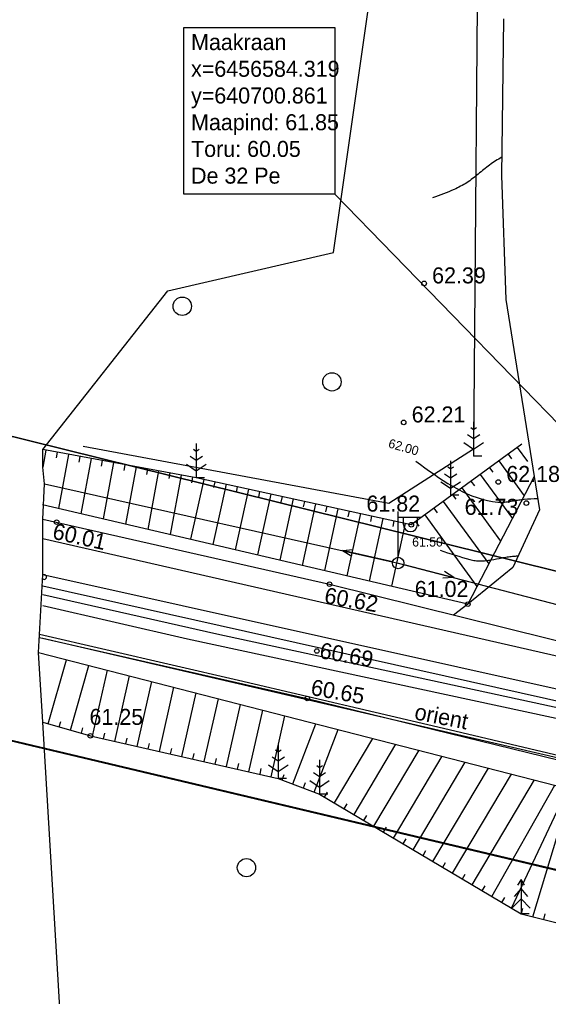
# Model space of a CAD drawing. Extents: x 640640 to 640863, y 6456506 to 6456694.
# Drawn here: x 640669.11 to 640692.19, y 6456567.79 to 6456610.46 of the extents above; entities that cross this region are included whole.
import ezdxf

# ---------------------------------------------------------------- set-up
doc = ezdxf.new("R2010")
doc.units = 0
for name, color, linetype in [('ABIJOONIS', 7, 'Continuous'), ('HALJASTUS', 7, 'Continuous'), ('HORISONTAAL', 7, 'Continuous'), ('KORGUS', 7, 'Continuous'), ('KPKAABEL', 7, 'Continuous'), ('KTRASS', 7, 'Continuous'), ('MOOTPIIR', 7, 'Continuous'), ('MPOHULIIN', 7, 'Continuous'), ('PIIR', 7, 'Continuous'), ('POST', 7, 'Continuous'), ('PUU', 7, 'Continuous'), ('RELJEEF', 7, 'Continuous'), ('TEE', 7, 'Continuous'), ('VTRASS', 7, 'Continuous')]:
    doc.layers.add(name, color=color, linetype=linetype)

msp = doc.modelspace()

# ---------------------------------------------------------------- linework, layer by layer
at = {"layer": 'ABIJOONIS'}
msp.add_line((640682.865, 6456602.836), (640700.846, 6456584.329), dxfattribs=at)
msp.add_lwpolyline([(640676.277, 6456610.117), (640682.865, 6456610.117), (640682.865, 6456602.836), (640676.277, 6456602.836)], close=True, dxfattribs=at)
at = {"layer": 'HALJASTUS'}
msp.add_lwpolyline([(640689.149, 6456618.124), (640688.93, 6456591.7), (640685.234, 6456589.32), (640671.893, 6456591.809)], dxfattribs=at)
for centre in [(640676.211, 6456597.94), (640682.744, 6456594.637), (640679.016, 6456573.421)]:
    msp.add_circle(centre, 0.4, dxfattribs=at)
at = {"layer": 'HORISONTAAL'}
for points in [[(640690.16, 6456604.454), (640689.628, 6456604.107), (640689.131, 6456603.712), (640688.628, 6456603.334), (640688.08, 6456603.04), (640687.14, 6456602.67)], [(640686.41, 6456591.18), (640689.76, 6456589.41), (640690.22, 6456589.38), (640690.447, 6456589.409), (640690.675, 6456589.447), (640690.902, 6456589.483), (640691.13, 6456589.51), (640691.727, 6456589.544)], [(640687.47, 6456587.28), (640688.77, 6456586.88), (640688.995, 6456586.831), (640689.11, 6456586.82), (640689.224, 6456586.818), (640689.458, 6456586.83), (640689.69, 6456586.863), (640690.162, 6456586.951), (640690.397, 6456586.992), (640690.63, 6456587.02), (640690.805, 6456587.035), (640690.877, 6456587.042)]]:
    msp.add_spline(points, degree=3, dxfattribs=at)
at = {"layer": 'KORGUS'}
for centre in [(640686.768, 6456598.937), (640685.876, 6456592.865), (640690.005, 6456590.265), (640691.233, 6456589.344), (640670.73, 6456588.509), (640686.206, 6456588.398), (640682.638, 6456585.801), (640688.676, 6456584.928), (640682.085, 6456582.882), (640681.67, 6456580.807), (640672.204, 6456579.178)]:
    msp.add_circle(centre, 0.1, dxfattribs=at)
msp.add_arc((640670.191, 6456586.112), 0.1, 229.1617, 130.8383, dxfattribs=at)
at = {"layer": 'KPKAABEL'}
for points in [[(640669.985, 6456583.611), (640678.663, 6456581.602), (640687.607, 6456579.508), (640694.319, 6456577.923), (640705.667, 6456575.229), (640711.462, 6456573.861), (640716.527, 6456572.715), (640721.752, 6456571.325), (640728.774, 6456569.523)], [(640771.934, 6456556.15), (640752.169, 6456562.125), (640732.405, 6456568.1), (640716.942, 6456572.123), (640701.48, 6456576.145), (640685.803, 6456579.785), (640670.126, 6456583.425)]]:
    msp.add_lwpolyline(points, dxfattribs=at)
at = {"layer": 'KTRASS'}
for points in [[(640743.251, 6456569.949), (640719.227, 6456576.597), (640699.69, 6456581.033), (640670.126, 6456587.787)], [(640670.126, 6456586.224), (640700.403, 6456579.479)], [(640771.934, 6456558.364), (640747.169, 6456565.762), (640736.352, 6456568.789), (640720.229, 6456572.858), (640710.425, 6456575.916), (640700.235, 6456578.745), (640677.722, 6456583.622), (640670.126, 6456585.329)], [(640771.934, 6456557.88), (640747.063, 6456565.296), (640736.228, 6456568.355), (640720.162, 6456572.518), (640700.164, 6456578.291), (640676.442, 6456583.404), (640670.126, 6456584.86)]]:
    msp.add_lwpolyline(points, dxfattribs=at)
at = {"layer": 'MOOTPIIR'}
msp.add_lwpolyline([(640733.751, 6456547.908), (640703.46, 6456554.75), (640700.735, 6456557.39), (640671.041, 6456564.354), (640670.126, 6456579.771), (640669.943, 6456582.819), (640670.126, 6456586.224), (640670.126, 6456588.636), (640670.198, 6456590.183), (640670.129, 6456590.913), (640670.126, 6456591.677), (640675.583, 6456598.618), (640682.812, 6456600.287), (640685.982, 6456622.504)], dxfattribs=at)
at = {"layer": 'MPOHULIIN'}
for p, q in [((640683.2, 6456587.27), (640683.673, 6456587.316)), ((640683.2, 6456587.27), (640683.607, 6456587.025)), ((640685.395, 6456586.778), (640683.2, 6456587.27)), ((640685.639, 6456586.724), (640685.639, 6456586.724)), ((640685.639, 6456586.724), (640685.639, 6456586.724)), ((640685.881, 6456586.661), (640688.058, 6456586.093)), ((640688.058, 6456586.093), (640687.66, 6456586.352)), ((640688.058, 6456586.093), (640687.584, 6456586.063))]:
    msp.add_line(p, q, dxfattribs=at)
msp.add_lwpolyline([(640670.198, 6456590.183), (640685.639, 6456586.724), (640729.99, 6456575.159), (640771.934, 6456562.39)], dxfattribs=at)
at = {"layer": 'PIIR'}
for points in [[(640734.003, 6456678.754), (640734.74, 6456663.08), (640689.23, 6456664.08), (640700.05, 6456584.5), (640651.277, 6456596.585)], [(640651.277, 6456596.585), (640700.05, 6456584.5), (640738.92, 6456574.38), (640777, 6456565.36), (640799.88, 6456558.22), (640836.818, 6456546.681)], [(640647.896, 6456583.916), (640737.5, 6456562.63), (640736.579, 6456530.155)], [(640833.137, 6456532.886), (640737.54, 6456562.65), (640647.9, 6456583.93)]]:
    msp.add_lwpolyline(points, dxfattribs=at)
at = {"layer": 'POST'}
for p, q in [((640685.639, 6456586.974), (640685.639, 6456588.974)), ((640685.639, 6456588.724), (640686.639, 6456588.724)), ((640685.866, 6456588.403), (640685.866, 6456588.724)), ((640686.479, 6456588.403), (640686.479, 6456588.724)), ((640685.639, 6456586.724), (640685.639, 6456586.724))]:
    msp.add_line(p, q, dxfattribs=at)
msp.add_circle((640685.639, 6456586.724), 0.25, dxfattribs=at)
msp.add_arc((640686.172, 6456588.403), 0.306, 180, 0, dxfattribs=at)
at = {"layer": 'PUU'}
for p, q in [((640688.93, 6456592.894), (640688.93, 6456591.394)), ((640688.93, 6456592.144), (640688.664, 6456592.321)), ((640688.93, 6456592.544), (640688.806, 6456592.626)), ((640689.055, 6456592.626), (640688.93, 6456592.544)), ((640689.197, 6456592.321), (640688.93, 6456592.144)), ((640676.826, 6456591.947), (640676.826, 6456590.447)), ((640688.506, 6456591.983), (640688.93, 6456591.7)), ((640688.93, 6456591.7), (640689.354, 6456591.983)), ((640676.826, 6456591.197), (640676.559, 6456591.374)), ((640676.826, 6456591.597), (640676.702, 6456591.68)), ((640676.95, 6456591.68), (640676.826, 6456591.597)), ((640677.093, 6456591.374), (640676.826, 6456591.197)), ((640689.29, 6456591.394), (640688.93, 6456591.394)), ((640676.402, 6456591.036), (640676.826, 6456590.753)), ((640676.826, 6456590.753), (640677.25, 6456591.036)), ((640687.927, 6456591.184), (640687.927, 6456589.684)), ((640687.927, 6456590.434), (640687.66, 6456590.612)), ((640687.927, 6456590.834), (640687.802, 6456590.917)), ((640688.051, 6456590.917), (640687.927, 6456590.834)), ((640688.193, 6456590.612), (640687.927, 6456590.434)), ((640677.186, 6456590.447), (640676.826, 6456590.447)), ((640687.502, 6456590.274), (640687.927, 6456589.991)), ((640687.927, 6456589.991), (640688.351, 6456590.274)), ((640688.287, 6456589.684), (640687.927, 6456589.684)), ((640680.404, 6456578.471), (640680.28, 6456578.554)), ((640680.404, 6456578.821), (640680.404, 6456577.321)), ((640680.529, 6456578.554), (640680.404, 6456578.471)), ((640680.404, 6456578.071), (640680.138, 6456578.248)), ((640680.671, 6456578.248), (640680.404, 6456578.071)), ((640682.204, 6456578.135), (640682.204, 6456576.635)), ((640679.98, 6456577.91), (640680.404, 6456577.627)), ((640680.404, 6456577.627), (640680.828, 6456577.91)), ((640682.204, 6456577.785), (640682.079, 6456577.868)), ((640682.328, 6456577.868), (640682.204, 6456577.785)), ((640680.764, 6456577.321), (640680.404, 6456577.321)), ((640682.204, 6456577.385), (640681.937, 6456577.562)), ((640682.47, 6456577.562), (640682.204, 6456577.385)), ((640681.779, 6456577.224), (640682.204, 6456576.941)), ((640682.204, 6456576.941), (640682.628, 6456577.224)), ((640682.564, 6456576.635), (640682.204, 6456576.635)), ((640690.998, 6456572.904), (640690.848, 6456572.654)), ((640691.148, 6456572.654), (640690.998, 6456572.904)), ((640690.998, 6456572.904), (640690.998, 6456571.404)), ((640690.998, 6456572.504), (640690.698, 6456572.154)), ((640691.298, 6456572.154), (640690.998, 6456572.504)), ((640690.998, 6456572.054), (640690.598, 6456571.654)), ((640691.398, 6456571.654), (640690.998, 6456572.054)), ((640691.358, 6456571.404), (640690.998, 6456571.404))]:
    msp.add_line(p, q, dxfattribs=at)
at = {"layer": 'RELJEEF'}
for p, q in [((640670.264, 6456591.651), (640670.129, 6456590.913)), ((640670.756, 6456591.561), (640670.711, 6456591.315)), ((640671.248, 6456591.471), (640670.814, 6456589.108)), ((640671.739, 6456591.38), (640671.694, 6456591.134)), ((640690.43, 6456591.478), (640690.577, 6456591.276)), ((640690.834, 6456591.772), (640691.275, 6456591.166)), ((640672.231, 6456591.29), (640671.789, 6456588.88)), ((640672.723, 6456591.2), (640672.678, 6456590.954)), ((640673.215, 6456591.109), (640672.764, 6456588.652)), ((640673.707, 6456591.019), (640673.661, 6456590.773)), ((640674.198, 6456590.929), (640673.738, 6456588.424)), ((640690.026, 6456591.183), (640691.134, 6456589.664)), ((640674.69, 6456590.839), (640674.645, 6456590.593)), ((640675.182, 6456590.748), (640674.713, 6456588.195)), ((640675.674, 6456590.658), (640675.629, 6456590.412)), ((640676.166, 6456590.568), (640675.688, 6456587.967)), ((640691.573, 6456590.51), (640688.676, 6456584.928)), ((640689.218, 6456590.594), (640690.619, 6456588.672)), ((640689.622, 6456590.888), (640689.769, 6456590.686)), ((640677.147, 6456590.376), (640676.575, 6456587.76)), ((640676.657, 6456590.478), (640676.612, 6456590.232)), ((640678.124, 6456590.163), (640677.549, 6456587.532)), ((640677.635, 6456590.27), (640677.582, 6456590.026)), ((640688.814, 6456590.299), (640688.961, 6456590.097)), ((640679.101, 6456589.95), (640678.523, 6456587.304)), ((640678.612, 6456590.056), (640678.559, 6456589.812)), ((640680.078, 6456589.736), (640679.497, 6456587.076)), ((640679.589, 6456589.843), (640679.536, 6456589.599)), ((640688.006, 6456589.71), (640688.153, 6456589.508)), ((640688.41, 6456590.005), (640690.104, 6456587.68)), ((640688.676, 6456584.928), (640670.117, 6456589.271)), ((640681.055, 6456589.523), (640680.471, 6456586.848)), ((640680.566, 6456589.63), (640680.513, 6456589.385)), ((640682.032, 6456589.309), (640681.444, 6456586.62)), ((640681.543, 6456589.416), (640681.49, 6456589.172)), ((640687.602, 6456589.415), (640689.59, 6456586.689)), ((640683.009, 6456589.096), (640682.418, 6456586.393)), ((640682.52, 6456589.203), (640682.467, 6456588.958)), ((640683.986, 6456588.883), (640683.392, 6456586.165)), ((640683.497, 6456588.989), (640683.444, 6456588.745)), ((640686.794, 6456588.826), (640689.075, 6456585.697)), ((640687.198, 6456589.121), (640687.345, 6456588.919)), ((640684.963, 6456588.669), (640684.366, 6456585.937)), ((640684.474, 6456588.776), (640684.421, 6456588.532)), ((640685.94, 6456588.456), (640685.34, 6456585.709)), ((640685.451, 6456588.562), (640685.398, 6456588.318)), ((640686.39, 6456588.532), (640686.537, 6456588.33)), ((640670.366, 6456579.702), (640671.166, 6456582.504)), ((640671.328, 6456579.428), (640672.135, 6456582.255)), ((640672.291, 6456579.158), (640672.945, 6456582.046)), ((640673.266, 6456578.937), (640673.914, 6456581.797)), ((640674.241, 6456578.716), (640674.883, 6456581.548)), ((640675.217, 6456578.495), (640675.851, 6456581.299)), ((640676.192, 6456578.275), (640676.82, 6456581.049)), ((640677.167, 6456578.054), (640677.789, 6456580.8)), ((640678.143, 6456577.833), (640678.758, 6456580.551)), ((640679.118, 6456577.612), (640679.727, 6456580.302)), ((640680.093, 6456577.391), (640680.696, 6456580.053)), ((640670.847, 6456579.565), (640670.916, 6456579.805)), ((640671.809, 6456579.29), (640671.877, 6456579.531)), ((640681.041, 6456577.078), (640682.043, 6456579.706)), ((640681.975, 6456576.722), (640683.017, 6456579.455)), ((640672.778, 6456579.047), (640672.834, 6456579.291)), ((640673.754, 6456578.827), (640673.809, 6456579.07)), ((640682.853, 6456576.249), (640684.529, 6456579.067)), ((640674.729, 6456578.606), (640674.784, 6456578.85)), ((640675.704, 6456578.385), (640675.76, 6456578.629)), ((640683.712, 6456575.737), (640685.538, 6456578.807)), ((640676.68, 6456578.164), (640676.735, 6456578.408)), ((640677.655, 6456577.943), (640677.71, 6456578.187)), ((640684.572, 6456575.226), (640686.547, 6456578.547)), ((640685.431, 6456574.715), (640687.556, 6456578.288)), ((640678.63, 6456577.722), (640678.685, 6456577.966)), ((640679.606, 6456577.502), (640679.661, 6456577.745)), ((640686.291, 6456574.204), (640688.565, 6456578.028)), ((640687.15, 6456573.693), (640689.575, 6456577.769)), ((640680.573, 6456577.256), (640680.663, 6456577.49)), ((640688.01, 6456573.181), (640690.584, 6456577.509)), ((640681.508, 6456576.9), (640681.597, 6456577.134)), ((640688.869, 6456572.67), (640691.593, 6456577.25)), ((640689.729, 6456572.159), (640692.472, 6456577.023)), ((640690.588, 6456571.648), (640693.043, 6456576.877)), ((640682.423, 6456576.504), (640682.551, 6456576.719)), ((640691.506, 6456571.278), (640693.187, 6456576.84)), ((640683.283, 6456575.993), (640683.41, 6456576.208)), ((640684.142, 6456575.482), (640684.27, 6456575.697)), ((640685.002, 6456574.971), (640685.129, 6456575.185)), ((640685.861, 6456574.459), (640685.989, 6456574.674)), ((640686.721, 6456573.948), (640686.848, 6456574.163)), ((640687.58, 6456573.437), (640687.708, 6456573.652)), ((640688.439, 6456572.926), (640688.567, 6456573.141)), ((640689.299, 6456572.415), (640689.427, 6456572.63)), ((640690.158, 6456571.904), (640690.286, 6456572.118)), ((640691.02, 6456571.399), (640691.081, 6456571.641)), ((640691.991, 6456571.157), (640692.051, 6456571.399))]:
    msp.add_line(p, q, dxfattribs=at)
for points in [[(640691.036, 6456591.919), (640686.206, 6456588.398), (640676.826, 6456590.447), (640670.126, 6456591.677)], [(640669.943, 6456582.819), (640709.497, 6456572.644), (640721.924, 6456570.187), (640772.959, 6456554.725)], [(640670.126, 6456579.771), (640672.204, 6456579.178), (640680.404, 6456577.321), (640682.204, 6456576.635), (640690.998, 6456571.404), (640695.262, 6456570.341), (640703.47, 6456570.886), (640707.265, 6456570.215), (640710.515, 6456568.632), (640716.318, 6456566.85), (640721.895, 6456567.505), (640725.692, 6456566.7), (640735.606, 6456564.278), (640751.011, 6456560.204), (640763.073, 6456555.066), (640770.963, 6456551.629), (640771.934, 6456551.334)]]:
    msp.add_lwpolyline(points, dxfattribs=at)
at = {"layer": 'TEE'}
for points in [[(640690.231, 6456610.497), (640690.151, 6456603.655), (640690.338, 6456598.241), (640691.807, 6456589.044), (640690.638, 6456586.528), (640688.676, 6456584.928), (640688.053, 6456584.442)], [(640670.126, 6456588.636), (640682.638, 6456585.801), (640694.193, 6456582.937), (640700.415, 6456581.843), (640707.116, 6456580.158), (640719.352, 6456576.94), (640730.27, 6456574.132), (640738.99, 6456571.562), (640741.661, 6456570.672), (640753.229, 6456567.122), (640765.088, 6456563.328), (640771.934, 6456561.198)], [(640669.978, 6456583.472), (640681.67, 6456580.807), (640692.656, 6456578.118), (640705.434, 6456574.774), (640717.899, 6456571.952), (640729.058, 6456568.751), (640739.981, 6456565.653), (640751.724, 6456562.125), (640763.484, 6456558.357), (640771.934, 6456555.722)]]:
    msp.add_lwpolyline(points, dxfattribs=at)
at = {"layer": 'VTRASS'}
msp.add_lwpolyline([(640670.126, 6456585.725), (640699.851, 6456579.077), (640700.861, 6456584.319)], dxfattribs=at)

# ---------------------------------------------------------------- texts
at = {"layer": 'ABIJOONIS'}
for s, p in [('Maakraan', (640676.597, 6456609.127)), ('x=6456584.319', (640676.597, 6456607.961)), ('y=640700.861', (640676.597, 6456606.794)), ('Maapind: 61.85', (640676.597, 6456605.627)), ('Toru: 60.05', (640676.597, 6456604.461)), ('De 32 Pe', (640676.597, 6456603.294))]:
    msp.add_text(s, height=0.7, dxfattribs=at).set_placement(p)
at = {"layer": 'HORISONTAAL'}
msp.add_text('62.00', height=0.4, rotation=344.0447, dxfattribs=at).set_placement((640685.176, 6456591.78))
msp.add_text('61.50', height=0.4, dxfattribs=at).set_placement((640686.247, 6456587.445))
at = {"layer": 'KORGUS'}
for s, p in [('62.39', (640687.118, 6456598.937)), ('62.21', (640686.226, 6456592.865)), ('62.18', (640690.355, 6456590.265)), (' 61.82', (640683.99, 6456588.97)), (' 61.73', (640688.277, 6456588.829)), (' 61.02', (640686.099, 6456585.243)), (' 61.25', (640671.905, 6456579.655))]:
    msp.add_text(s, height=0.7, dxfattribs=at).set_placement(p)
for s, rotation, p in [(' 60.01', 347.4084, (640670.256, 6456587.851)), (' 60.62', 349.8558, (640682.122, 6456585.029)), (' 60.69', 349.8558, (640681.914, 6456582.621)), (' 60.65', 349.8558, (640681.532, 6456581.015))]:
    msp.add_text(s, height=0.7, rotation=rotation, dxfattribs=at).set_placement(p)
at = {"layer": 'KPKAABEL'}
msp.add_text('orient', height=0.7, rotation=348.7509, dxfattribs=at).set_placement((640686.309, 6456579.906))

doc.saveas('drawing.dxf')
